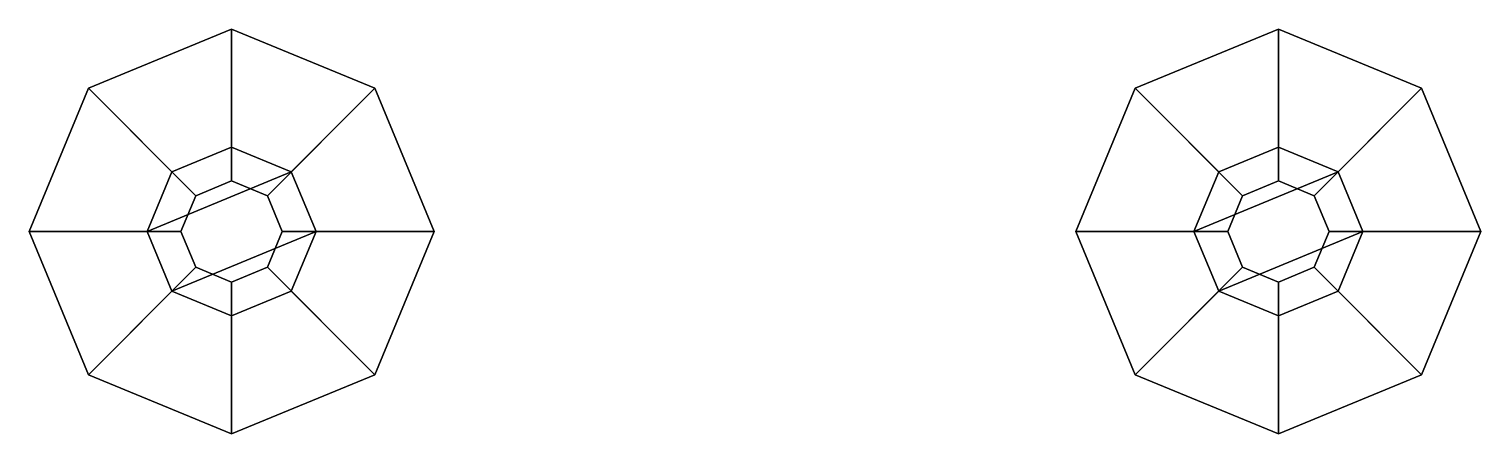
# Model space of a CAD drawing. Extents: x -0.43 to 0.43, y -0.12 to 0.12.
import ezdxf

# ---------------------------------------------------------------- set-up
doc = ezdxf.new("R2010")
doc.units = 0
doc.layers.add('CYLINDERS', color=3, linetype='CONTINUOUS')

msp = doc.modelspace()

# ---------------------------------------------------------------- linework, layer by layer
at = {"layer": 'CYLINDERS'}
for points in [[(-0.31, 0.03, 0.06), (-0.33121, 0.02121, 0.06), (-0.39485, 0.08485, 0.06), (-0.31, 0.12, 0.06)], [(-0.31, 0.12, 0.73), (-0.39485, 0.08485, 0.73), (-0.34536, 0.03536, 0.73), (-0.31, 0.05, 0.73)], [(-0.31, 0.12, 0.06), (-0.39485, 0.08485, 0.06), (-0.39485, 0.08485, 0.73), (-0.31, 0.12, 0.73)], [(-0.28879, 0.02121, 0.06), (-0.31, 0.03, 0.06), (-0.31, 0.12, 0.06), (-0.22515, 0.08485, 0.06)], [(-0.22515, 0.08485, 0.73), (-0.31, 0.12, 0.73), (-0.31, 0.05, 0.73), (-0.27464, 0.03536, 0.73)], [(-0.22515, 0.08485, 0.06), (-0.31, 0.12, 0.06), (-0.31, 0.12, 0.73), (-0.22515, 0.08485, 0.73)], [(0.31, 0.12, 0.06), (0.22515, 0.08485, 0.06), (0.22515, 0.08485, 0.73), (0.31, 0.12, 0.73)], [(0.31, 0.12, 0.73), (0.22515, 0.08485, 0.73), (0.27464, 0.03536, 0.73), (0.31, 0.05, 0.73)], [(0.31, 0.03, 0.06), (0.28879, 0.02121, 0.06), (0.22515, 0.08485, 0.06), (0.31, 0.12, 0.06)], [(0.39485, 0.08485, 0.06), (0.31, 0.12, 0.06), (0.31, 0.12, 0.73), (0.39485, 0.08485, 0.73)], [(0.39485, 0.08485, 0.73), (0.31, 0.12, 0.73), (0.31, 0.05, 0.73), (0.34536, 0.03536, 0.73)], [(0.33121, 0.02121, 0.06), (0.31, 0.03, 0.06), (0.31, 0.12, 0.06), (0.39485, 0.08485, 0.06)], [(-0.33121, 0.02121, 0.06), (-0.34, 0, 0.06), (-0.43, 0, 0.06), (-0.39485, 0.08485, 0.06)], [(-0.39485, 0.08485, 0.73), (-0.43, 0, 0.73), (-0.36, 0, 0.73), (-0.34536, 0.03536, 0.73)], [(-0.39485, 0.08485, 0.06), (-0.43, 0, 0.06), (-0.43, 0, 0.73), (-0.39485, 0.08485, 0.73)], [(-0.28, 0, 0.06), (-0.28879, 0.02121, 0.06), (-0.22515, 0.08485, 0.06), (-0.19, 0, 0.06)], [(-0.19, 0, 0.73), (-0.22515, 0.08485, 0.73), (-0.27464, 0.03536, 0.73), (-0.26, 0, 0.73)], [(-0.19, 0, 0.06), (-0.22515, 0.08485, 0.06), (-0.22515, 0.08485, 0.73), (-0.19, 0, 0.73)], [(0.22515, 0.08485, 0.06), (0.19, 0, 0.06), (0.19, 0, 0.73), (0.22515, 0.08485, 0.73)], [(0.22515, 0.08485, 0.73), (0.19, 0, 0.73), (0.26, 0, 0.73), (0.27464, 0.03536, 0.73)], [(0.28879, 0.02121, 0.06), (0.28, 0, 0.06), (0.19, 0, 0.06), (0.22515, 0.08485, 0.06)], [(0.34, 0, 0.06), (0.33121, 0.02121, 0.06), (0.39485, 0.08485, 0.06), (0.43, 0, 0.06)], [(0.43, 0, 0.73), (0.39485, 0.08485, 0.73), (0.34536, 0.03536, 0.73), (0.36, 0, 0.73)], [(0.43, 0, 0.06), (0.39485, 0.08485, 0.06), (0.39485, 0.08485, 0.73), (0.43, 0, 0.73)], [(-0.36, 0, 0.74), (-0.27464, 0.03536, 0.74), (-0.31, 0.05, 0.74), (-0.34536, 0.03536, 0.74)], [(-0.31, 0.05, 0.73), (-0.34536, 0.03536, 0.73), (-0.34536, 0.03536, 0.74), (-0.31, 0.05, 0.74)], [(-0.27464, 0.03536, 0.73), (-0.31, 0.05, 0.73), (-0.31, 0.05, 0.74), (-0.27464, 0.03536, 0.74)], [(0.26, 0, 0.74), (0.34536, 0.03536, 0.74), (0.31, 0.05, 0.74), (0.27464, 0.03536, 0.74)], [(0.31, 0.05, 0.73), (0.27464, 0.03536, 0.73), (0.27464, 0.03536, 0.74), (0.31, 0.05, 0.74)], [(0.34536, 0.03536, 0.73), (0.31, 0.05, 0.73), (0.31, 0.05, 0.74), (0.34536, 0.03536, 0.74)], [(-0.34536, -0.03536, 0.74), (-0.26, 0, 0.74), (-0.27464, 0.03536, 0.74), (-0.36, 0, 0.74)], [(-0.34536, 0.03536, 0.73), (-0.36, 0, 0.73), (-0.36, 0, 0.74), (-0.34536, 0.03536, 0.74)], [(-0.26, 0, 0.73), (-0.27464, 0.03536, 0.73), (-0.27464, 0.03536, 0.74), (-0.26, 0, 0.74)], [(0.27464, 0.03536, 0.73), (0.26, 0, 0.73), (0.26, 0, 0.74), (0.27464, 0.03536, 0.74)], [(0.27464, -0.03536, 0.74), (0.36, 0, 0.74), (0.34536, 0.03536, 0.74), (0.26, 0, 0.74)], [(0.36, 0, 0.73), (0.34536, 0.03536, 0.73), (0.34536, 0.03536, 0.74), (0.36, 0, 0.74)], [(-0.31, 0.03), (-0.33121, 0.02121), (-0.33121, 0.02121, 0.06), (-0.31, 0.03, 0.06)], [(-0.28879, 0.02121), (-0.31, 0.03), (-0.31, 0.03, 0.06), (-0.28879, 0.02121, 0.06)], [(0.31, 0.03), (0.28879, 0.02121), (0.28879, 0.02121, 0.06), (0.31, 0.03, 0.06)], [(0.33121, 0.02121), (0.31, 0.03), (0.31, 0.03, 0.06), (0.33121, 0.02121, 0.06)], [(-0.33121, 0.02121), (-0.34, 0), (-0.34, 0, 0.06), (-0.33121, 0.02121, 0.06)], [(-0.28, 0), (-0.28879, 0.02121), (-0.28879, 0.02121, 0.06), (-0.28, 0, 0.06)], [(0.28879, 0.02121), (0.28, 0), (0.28, 0, 0.06), (0.28879, 0.02121, 0.06)], [(0.34, 0), (0.33121, 0.02121), (0.33121, 0.02121, 0.06), (0.34, 0, 0.06)], [(-0.34, 0, 0.06), (-0.33121, -0.02121, 0.06), (-0.39485, -0.08485, 0.06), (-0.43, 0, 0.06)], [(-0.43, 0, 0.73), (-0.39485, -0.08485, 0.73), (-0.34536, -0.03536, 0.73), (-0.36, 0, 0.73)], [(-0.43, 0, 0.06), (-0.39485, -0.08485, 0.06), (-0.39485, -0.08485, 0.73), (-0.43, 0, 0.73)], [(-0.36, 0, 0.73), (-0.34536, -0.03536, 0.73), (-0.34536, -0.03536, 0.74), (-0.36, 0, 0.74)], [(-0.31, -0.05, 0.74), (-0.27464, -0.03536, 0.74), (-0.26, 0, 0.74), (-0.34536, -0.03536, 0.74)], [(-0.34, 0), (-0.33121, -0.02121), (-0.33121, -0.02121, 0.06), (-0.34, 0, 0.06)], [(-0.28879, -0.02121), (-0.28, 0), (-0.28, 0, 0.06), (-0.28879, -0.02121, 0.06)], [(-0.28879, -0.02121, 0.06), (-0.28, 0, 0.06), (-0.19, 0, 0.06), (-0.22515, -0.08485, 0.06)], [(-0.22515, -0.08485, 0.73), (-0.19, 0, 0.73), (-0.26, 0, 0.73), (-0.27464, -0.03536, 0.73)], [(-0.27464, -0.03536, 0.73), (-0.26, 0, 0.73), (-0.26, 0, 0.74), (-0.27464, -0.03536, 0.74)], [(-0.22515, -0.08485, 0.06), (-0.19, 0, 0.06), (-0.19, 0, 0.73), (-0.22515, -0.08485, 0.73)], [(0.19, 0, 0.06), (0.22515, -0.08485, 0.06), (0.22515, -0.08485, 0.73), (0.19, 0, 0.73)], [(0.19, 0, 0.73), (0.22515, -0.08485, 0.73), (0.27464, -0.03536, 0.73), (0.26, 0, 0.73)], [(0.28, 0, 0.06), (0.28879, -0.02121, 0.06), (0.22515, -0.08485, 0.06), (0.19, 0, 0.06)], [(0.26, 0, 0.73), (0.27464, -0.03536, 0.73), (0.27464, -0.03536, 0.74), (0.26, 0, 0.74)], [(0.31, -0.05, 0.74), (0.34536, -0.03536, 0.74), (0.36, 0, 0.74), (0.27464, -0.03536, 0.74)], [(0.28, 0), (0.28879, -0.02121), (0.28879, -0.02121, 0.06), (0.28, 0, 0.06)], [(0.33121, -0.02121), (0.34, 0), (0.34, 0, 0.06), (0.33121, -0.02121, 0.06)], [(0.33121, -0.02121, 0.06), (0.34, 0, 0.06), (0.43, 0, 0.06), (0.39485, -0.08485, 0.06)], [(0.34536, -0.03536, 0.73), (0.36, 0, 0.73), (0.36, 0, 0.74), (0.34536, -0.03536, 0.74)], [(0.39485, -0.08485, 0.73), (0.43, 0, 0.73), (0.36, 0, 0.73), (0.34536, -0.03536, 0.73)], [(0.39485, -0.08485, 0.06), (0.43, 0, 0.06), (0.43, 0, 0.73), (0.39485, -0.08485, 0.73)], [(-0.33121, -0.02121, 0.06), (-0.31, -0.03, 0.06), (-0.31, -0.12, 0.06), (-0.39485, -0.08485, 0.06)], [(-0.33121, -0.02121), (-0.31, -0.03), (-0.31, -0.03, 0.06), (-0.33121, -0.02121, 0.06)], [(-0.31, -0.03), (-0.28879, -0.02121), (-0.28879, -0.02121, 0.06), (-0.31, -0.03, 0.06)], [(-0.31, -0.03, 0.06), (-0.28879, -0.02121, 0.06), (-0.22515, -0.08485, 0.06), (-0.31, -0.12, 0.06)], [(0.28879, -0.02121, 0.06), (0.31, -0.03, 0.06), (0.31, -0.12, 0.06), (0.22515, -0.08485, 0.06)], [(0.28879, -0.02121), (0.31, -0.03), (0.31, -0.03, 0.06), (0.28879, -0.02121, 0.06)], [(0.31, -0.03), (0.33121, -0.02121), (0.33121, -0.02121, 0.06), (0.31, -0.03, 0.06)], [(0.31, -0.03, 0.06), (0.33121, -0.02121, 0.06), (0.39485, -0.08485, 0.06), (0.31, -0.12, 0.06)], [(-0.39485, -0.08485, 0.73), (-0.31, -0.12, 0.73), (-0.31, -0.05, 0.73), (-0.34536, -0.03536, 0.73)], [(-0.34536, -0.03536, 0.73), (-0.31, -0.05, 0.73), (-0.31, -0.05, 0.74), (-0.34536, -0.03536, 0.74)], [(-0.31, -0.12, 0.73), (-0.22515, -0.08485, 0.73), (-0.27464, -0.03536, 0.73), (-0.31, -0.05, 0.73)], [(-0.31, -0.05, 0.73), (-0.27464, -0.03536, 0.73), (-0.27464, -0.03536, 0.74), (-0.31, -0.05, 0.74)], [(0.22515, -0.08485, 0.73), (0.31, -0.12, 0.73), (0.31, -0.05, 0.73), (0.27464, -0.03536, 0.73)], [(0.27464, -0.03536, 0.73), (0.31, -0.05, 0.73), (0.31, -0.05, 0.74), (0.27464, -0.03536, 0.74)], [(0.31, -0.05, 0.73), (0.34536, -0.03536, 0.73), (0.34536, -0.03536, 0.74), (0.31, -0.05, 0.74)], [(0.31, -0.12, 0.73), (0.39485, -0.08485, 0.73), (0.34536, -0.03536, 0.73), (0.31, -0.05, 0.73)], [(-0.39485, -0.08485, 0.06), (-0.31, -0.12, 0.06), (-0.31, -0.12, 0.73), (-0.39485, -0.08485, 0.73)], [(-0.31, -0.12, 0.06), (-0.22515, -0.08485, 0.06), (-0.22515, -0.08485, 0.73), (-0.31, -0.12, 0.73)], [(0.22515, -0.08485, 0.06), (0.31, -0.12, 0.06), (0.31, -0.12, 0.73), (0.22515, -0.08485, 0.73)], [(0.31, -0.12, 0.06), (0.39485, -0.08485, 0.06), (0.39485, -0.08485, 0.73), (0.31, -0.12, 0.73)]]:
    msp.add_3dface(points, dxfattribs=at)

doc.saveas('drawing.dxf')
